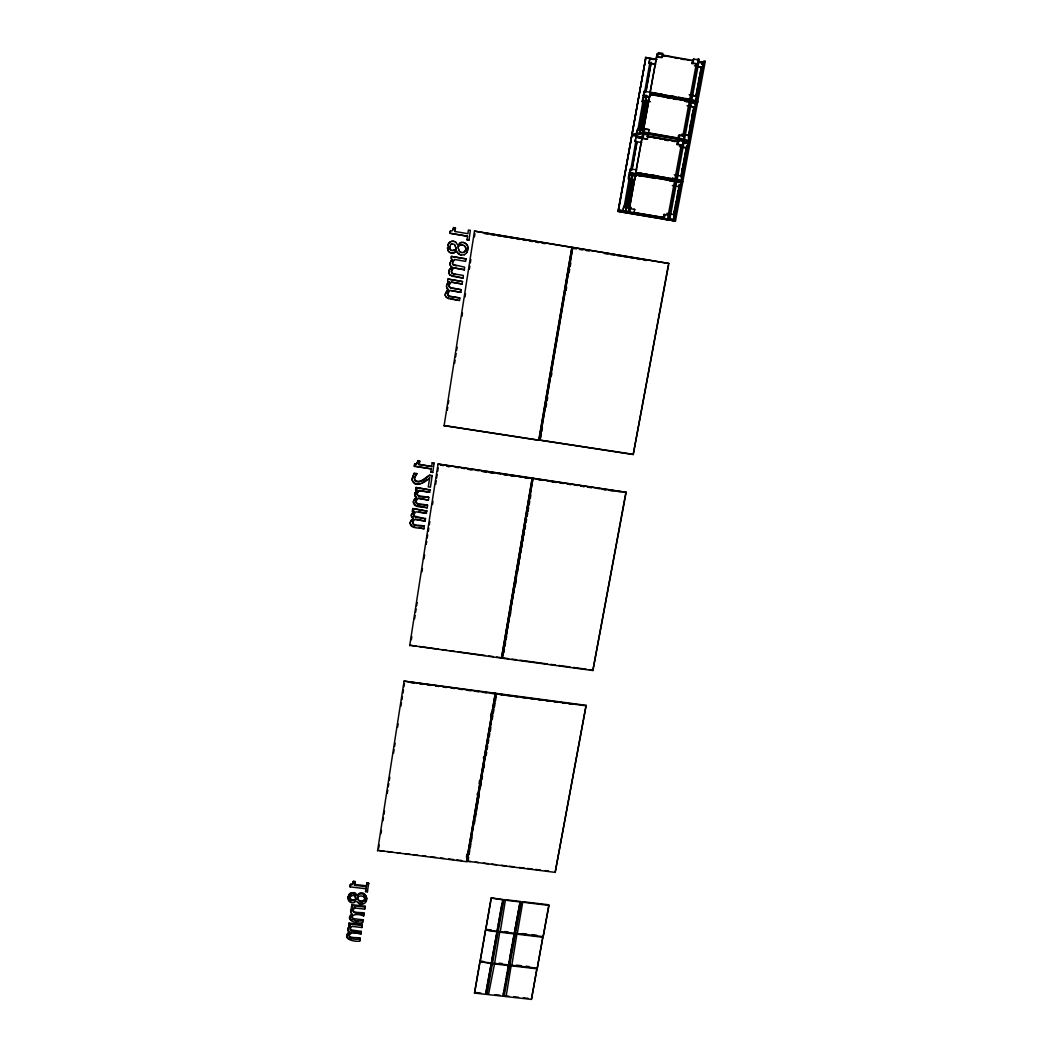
<?xml version="1.0" encoding="UTF-8"?>
<svg xmlns="http://www.w3.org/2000/svg" width="1052" height="1052" viewBox="0 0 1052 1052"><rect width="100%" height="100%" fill="white"/><g stroke="black" fill="none" stroke-linecap="round" stroke-linejoin="round"><path stroke-width="1.5" d="M411.371 516.151L411.398 514.546M414.62 493.506L414.869 496.149L416.513 497.859L413.778 500.594M377.563 850.963L404.073 681.117L495.321 693.255L466.575 861.693L377.589 850.371M446.574 286.867L446.561 285.473M450.059 264.236L450.032 262.868M368.647 883.115L368.608 883.969L366.806 883.759L366.846 882.891L368.647 883.115L367.385 891.82L365.583 891.609L365.636 890.742L367.424 890.952L367.385 891.82M353.538 908.349C350.369 913.925 361.888 911.913 363.992 913.018L363.939 913.912C360.889 914.333 348.054 913.307 354.84 907.981L364.689 909.125L364.728 908.231M365.044 906.219L365.005 907.113L351.815 905.575L351.868 904.681L365.044 906.219L364.689 909.125M354.59 884.416L354.524 885.284L366.359 886.678L366.398 885.81L354.59 884.416L355.037 881.497L353.419 881.313L352.538 883.693L350.447 884.337L350.132 886.889L366.03 888.756M351.802 917.068L353.669 918.659L362.94 919.79L362.887 920.697C346.871 922.959 349.619 910.44 363.637 915.924L363.992 913.018M363.637 915.924L363.676 915.03M349.632 933.532C346.608 939.068 357.996 936.964 360.086 938.095L360.034 939.015C344.057 941.29 346.805 928.837 360.77 934.281L360.823 933.361M350.263 927.404L350.71 929.837L361.125 931.362L361.086 932.282C358.048 932.69 345.24 931.704 352.012 926.391L361.822 927.522L362.177 924.616L349.04 923.104L348.672 926.01L350.132 926.181L350.198 925.273L348.738 925.102L348.672 926.01M361.822 927.522L361.875 926.615M362.177 924.616L362.138 925.523L348.975 924.011L349.04 923.104M351.368 914.122C344.648 920.908 357.864 924.195 362.572 922.696L362.624 921.802M348.948 938.594C345.49 937.424 346.739 932.729 349.658 931.691L349.606 932.611C340.401 938.897 355.287 942.263 359.718 941.014L359.771 940.093M348.396 896.528L348.777 895.646A5.115 4.642 -3.4 0 1 350.816 893.687C353.248 890.978 357.285 896.58 357.141 895.134L354.813 892.635L350.868 892.819A5.102 4.642 -3.4 0 0 348.843 894.765L348.159 897.527M354.84 907.981L354.905 907.087M465.918 248.601L465.484 250.955L463.196 252.467M351.013 933.111L351.066 932.203M354.524 885.284L355.037 881.497M349.593 917.633L352.433 914.227C349.527 912.965 350.474 908.915 352.972 907.758L351.5 907.587L351.565 906.706M350.132 886.889L350.382 885.205L352.473 884.548L353.419 881.313M412.542 522.016C412.095 527.486 422.378 525.237 424.298 526.053C421.734 524.724 409.951 526.736 413.212 520.556M413.725 514.283L414.028 516.427L415.658 517.282L425.521 518.781L414.015 515.98M415.737 502.133C416.263 498.28 419.34 497.057 415.79 501.436M416.934 494.361L416.96 493.243M410.201 522.265C409.386 529.353 420.142 527.499 423.969 528.788L424.298 526.053M413.436 501.278C412.634 508.366 423.391 506.525 427.23 507.814L427.559 505.091L417.683 503.579L415.816 502.277M447.705 294.415L448.402 291.956M448.967 285.21L449.335 287.196M350.382 885.205L350.447 884.337M451.177 271.85L453.491 267.813L464.34 269.746L453.491 267.813M452.702 261.816L452.57 264.091M452.465 263.487L452.518 262.737M445.285 294.823C445.39 290.799 451.926 285.224 445.351 293.916M448.836 273.112L448.744 271.219M448.744 272.258L449.086 270.035M348.225 896.646C346.884 900.341 350.658 904.299 354.34 902.524C357.285 898.355 358.285 906.561 362.585 904.155C371.672 901.656 363.755 887.099 357.207 895.147M467.93 248.272L467.088 252.243M412.174 479.344L414.107 473.163L416.776 473.571L414.475 478.252M511.864 965.052L516.966 933.768M500.331 931.401L505.447 899.802M494.532 963.75L488.641 993.956M494.65 963.106L499.818 931.651M414.383 465.997L431.346 468.89L414.396 466.378L414.672 464.077L416.513 463.722L417.486 462.288M454.819 231.466L467.93 233.702L468.39 230.033L470.375 230.362L468.955 240.093L466.983 239.764L467.43 236.174L449.94 233.268L450.256 231.216L452.636 230.559L453.596 227.574L455.45 227.942L454.898 231.532M414.396 466.378L414.672 464.077M450.006 233.347L450.256 231.216M416.776 473.571L414.462 477.858L414.896 480.606C419.893 484.512 425.481 477.937 429.584 475.451L432.214 475.846L429.545 475.07C425.455 477.542 419.866 484.117 414.869 480.212L414.462 479.133M416.776 474.084L414.12 473.558L412.266 478.108M432.188 462.788L434.147 463.459L432.188 462.788L431.714 466.509L419.104 464.642L419.603 460.921L417.881 460.658L416.921 463.748L414.685 464.445M455.003 230.27L455.45 227.942M419.104 464.642L419.603 460.921M351.5 907.587L351.868 904.681M412.371 511.298L413.923 511.535L412.371 511.298L412.713 508.576L426.731 511.048L412.713 508.576M414.922 492.901L417.171 490.429L415.606 490.206L415.948 487.484L430.018 489.956L415.948 487.484M448.244 282.751L449.243 281.923L447.639 281.66L447.955 279.056L462.499 281.555L462.117 284.014L451.242 282.12L449.283 284.566M451.426 256.412L466.023 258.91L451.426 256.412C449.112 260.054 454.99 258.384 450.94 260.962M432.175 475.451L430.452 487.181L428.295 486.866L429.663 477.437M365.583 891.609L366.07 887.888M366.359 886.678L366.846 882.891M434.108 463.077L432.753 472.44L430.833 472.164L431.307 468.508M359.718 941.014L360.086 938.095M360.77 934.281L361.125 931.362M362.572 922.696L362.94 919.79M412.778 521.739L414.777 519.517L425.166 521.069L425.495 518.334M413.975 513.981L415.921 511.824L426.376 513.337L426.704 510.615M418.012 498.477L428.44 500.055L428.769 497.333L418.88 495.808L417.013 494.506M417.223 492.901L419.169 490.732L429.663 492.27L429.979 489.548M446.705 297.65L459.527 300.596L459.829 297.979L449.664 296.256M447.757 293.666L450.006 290.378L460.815 292.311L461.118 289.708L449.664 287.433M449.506 274.493L452.163 276.229L463.038 278.083L463.34 275.479L453.136 273.744M464.34 269.746L464.642 267.155L452.741 264.46M452.768 261.922L454.727 259.502L465.642 261.383L465.944 258.792M409.688 645.665L438.04 464.037L532.246 478.081L501.515 658.131L409.688 645.244L416.119 646.125M444.089 425.81L474.491 231.098L572.012 247.365L538.913 440.223L444.049 425.587L538.913 440.223M378.681 848.175L379.18 844.94M380.955 833.644L381.455 830.423M382.967 820.731L383.48 817.509M383.98 814.274L384.493 811.053M387.267 793.3L387.78 790.065M388.28 786.843L388.793 783.608M389.293 780.387L389.792 777.152M393.593 752.943L394.092 749.721M394.605 746.486L395.105 743.264M397.63 727.116L398.143 723.894M400.917 706.142L401.43 702.907M401.93 699.685L402.443 696.45M402.942 693.229L403.442 689.994M403.955 686.772L404.455 683.537M411.319 639.774L411.819 636.526M414.606 618.721L415.119 615.486M415.619 612.251L416.132 609.003M416.631 605.768L417.144 602.533M421.957 571.775L422.47 568.527M423.995 558.822L424.587 555.022M426.205 544.357L426.691 541.215M427.191 538.059L427.677 534.916M428.295 531.299L428.808 528.051M429.321 524.817L429.834 521.476M432.503 504.473L432.99 501.37M435.659 484.341L436.159 480.803M436.672 477.871L437.159 474.373M437.685 471.388L438.171 467.943M447.245 410.346L447.744 407.098M448.257 403.863L448.77 400.615M454.609 363.334L455.108 360.1M455.621 356.852L456.121 353.617M456.634 350.369L457.147 347.134M461.959 316.336L462.472 313.101M465.01 296.888L465.51 293.653M469.323 269.338L469.836 266.09M470.336 262.855L470.849 259.607M474.399 236.924L474.912 233.675M448.323 466.733L447.363 466.036M477.266 793.787L477.148 794.786M466.444 857.183L466.996 854.014M479.068 783.622L479.607 780.439M490.627 716.175L491.179 712.98M466.786 859.484L495.321 693.255M501.515 658.131L532.246 478.081M538.782 439.973L571.578 248.916M467.522 859.576L496.057 693.36L586.109 705.34L555.167 872.384L467.233 861.193L470.494 861.588M533.009 478.187L502.264 658.223L592.868 670.518L626.15 492.336L533.009 478.187L502.264 658.223M572.367 249.048L539.558 440.091L633.212 454.543L668.888 263.473L572.643 247.43L668.888 263.473M467.298 861.785L496.057 693.36M539.689 440.341L572.814 247.496M509.812 615.499L503.224 653.91L503.237 653.2M516.624 575.878L509.878 614.513M468.074 860.615L468.64 857.38M469.192 854.145L469.784 850.082M470.297 847.688L470.862 843.757M471.414 840.587L471.953 837.431M474.465 823.44L475.004 819.995M475.557 817.075L476.135 813.748M476.635 810.855L477.108 807.423M477.7 804.635L478.213 801.019M478.765 798.402L479.317 794.615M480.856 786.278L481.369 782.649M481.921 779.414L482.473 776.179M483.867 768.105L484.42 764.87M486.129 755.573L486.682 752.338M487.129 749.103L487.668 745.999M488.194 742.896L488.733 739.793M489.259 736.702L489.798 733.599M490.285 731.403L490.863 727.405M492.323 718.897L492.862 715.768M493.401 712.638L493.94 709.508M494.466 707.089L495.019 703.249M495.571 700.632L496.084 696.989M503.869 652.319L504.434 649.084M504.986 645.849L505.539 642.614M506.104 639.366L506.656 636.131M510.273 615.078L510.838 611.843M515.559 584.32L516.124 581.072M517.597 571.828L518.136 568.711M518.662 565.595L519.201 562.465M519.741 559.348L520.28 556.232M520.819 553.102L521.345 549.986M521.871 547.605L522.423 543.752M522.818 541.425L523.357 538.282M523.909 535.731L524.448 531.97M525.027 529.261L525.527 525.671M526.066 522.515L526.618 519.359M527.157 516.203L527.696 513.06M528.091 511.443L528.643 507.537M529.195 504.973L529.735 501.173M530.313 498.49L530.839 494.808M540.741 437.816L541.293 434.581M541.859 431.346L542.411 428.111M546.027 407.058L546.58 403.823M547.145 400.575L547.697 397.34M551.314 376.287L551.866 373.052M566.068 290.47L566.62 287.235M569.119 272.665L569.684 269.417M570.237 266.182L570.789 262.947M479.883 961.673L474.518 993.075L486.248 994.377L491.718 963.566L479.883 961.673L491.849 963.027L497.386 931.901L485.485 929.994L497.517 931.349L503.119 899.881L491.139 897.961L502.619 899.486M485.551 930.639L480.067 961.699L485.485 929.994M491.218 898.579L485.669 929.981L491.139 897.961M474.518 993.075L479.949 962.343M618.05 211.439L645.902 57.4L618.05 211.439L665.166 219.421M618.379 211.491L645.757 57.465L656.921 59.385M633.659 212.451L663.851 217.58L619.681 210.255L619.431 211.662L675.476 220.986L705.274 61.292L700.093 62.462M635.724 138.627L635.066 141.481L635.934 137.417M636.315 133.591L637.551 129.449L640.721 130.014M649.715 60.201L649.031 63.173L649.689 58.623L653.121 59.543M628.399 179.261C631.41 168.044 624.849 181.917 631.608 179.813M629.306 173.356L630.595 168.859L629.306 173.356L680.999 182.259L674.016 219.303M646.888 102.662L642.22 101.834L642.864 97.31L646.572 97.704M649.281 96.915L643.127 95.837L646.717 95.811M643.127 95.837L644.481 91.077L643.548 95.245M626.966 206.889L623.836 206.363L623.034 210.794L628.912 211.741L635.566 174.395L628.754 211.623M642.22 101.834L643.39 97.139M623.981 207.691L629.675 175.842M630.174 172.988L635.921 140.784M637.604 131.382L643.245 99.769M649.82 62.923L643.942 95.877L646.217 95.127M625.335 206.679L630.187 179.511M631.805 170.437L636.933 141.783M644.218 100.953L639.011 130.093L644.192 101.952M645.862 91.8L651.122 62.331M625.48 206.692L630.332 179.511M632.16 169.254L637.078 141.757M646.007 91.748L651.096 63.304M625.743 211.202L626.545 206.718L625.861 209.493M634.317 179.813L631.187 179.287L631.844 174.763L635.526 175.303M643.679 129.422L640.103 128.936L639.761 131.776M645.205 100.9L646.401 96.14L645.205 100.9L648.361 101.465M485.603 993.864L497.136 931.467L496.149 936.148M491.718 960.963L494.493 945.459M495.045 942.355L495.597 939.252M497.149 930.849L497.662 927.706M498.227 924.577L501.87 904.194M639.655 133.459L640.471 128.857M631.187 179.287L632.344 174.75M626.242 210.584L626.413 209.624M626.69 208.059L631.726 179.918M632.449 175.829L632.739 176.868M640.037 133.394L640.221 132.421M640.786 129.225L646.244 97.902M508.958 965.631L492.428 963.645L486.958 994.456L503.382 996.283L508.944 965.526L503.382 996.283M520.53 902.037L503.829 899.973L498.227 931.441L514.836 933.361L520.503 901.945L514.836 933.361M627.86 208.217L632.988 179.537M641.759 130.579L647.23 100.019M628.189 207.205L633.159 179.392M642.101 129.488L647.204 101.018M684.102 142.546L688.179 143.282L681.275 180.786L635.684 172.909L642.443 135.261L643.482 135.077M642.982 132.25L649.978 94.062L643.14 132.21M698.475 61.555L703.249 62.423L696.174 100.834L650.083 92.602L657 54.02L662.563 54.296M642.627 135.221L635.684 172.909M657.211 53.928L650.083 92.602M629.451 213.254L630.398 208.717L629.477 208.585L634.75 209.453L633.935 213.293L629.701 212.57M643.048 138.206L643.758 134.248L648.15 135.024L647.44 138.969L642.075 138.351L647.44 138.969M681.801 138.68L644.021 132.052L633.225 134.051L632.975 135.498L643.745 133.565L644.718 128.87L649.123 129.646L648.413 133.591L644.008 132.828M657.684 56.65L658.407 52.6L662.852 53.402L662.129 57.452L656.632 57.137L662.129 57.452M681.275 180.786L636.986 172.725M651.569 94.43L651.267 95.009M696.174 100.834L651.28 93.102L651.727 92.471M503.264 994.127L503.855 990.905M504.434 987.683L505.026 984.462M506.485 976.401L507.077 973.166M507.656 969.944L509.221 961.37M509.786 958.267L512.311 944.341M512.876 941.238L513.442 938.147M514.98 929.718L515.546 926.588M516.111 923.459L518.675 909.375M519.241 906.245L519.806 903.116M514.691 933.9L509.076 964.986L492.56 963.119L498.109 931.98L514.717 934.005L509.076 964.986M537.151 968.826L509.655 965.604L504.092 996.362L531.444 999.4L537.033 968.156L531.444 999.4M543.042 937.293L515.401 933.979L509.786 965.065L537.27 968.182L542.924 936.648L537.27 968.182M664.312 218.435L665.022 214.595L663.97 214.45L663.404 217.501L664.167 218.421L668.493 219.158M676.896 144.453L677.475 141.336L678.737 140.389L678.001 144.321L676.896 144.453L682.38 145.097L678.001 144.321M691.835 63.514L692.426 60.319L693.768 59.03L693.031 63.054L691.835 63.514L697.45 63.856L693.031 63.054M663.22 219.092L663.483 217.685M683.379 139.732L678.027 138.325L678.606 135.195L684.102 135.8L680.065 135.458M679.723 135.024L678.842 138.982M672.807 177.696L672.504 180.668M686.851 101.794L687.166 98.809M667.415 219.697L681.17 145.439M682.945 135.839L696.2 64.369M668.375 219.842L668.638 218.369L667.718 218.237M697.884 60.7L698.199 59.832L693.61 59.083M668.507 219.868L698.331 59.096L699.304 59.28L669.651 220.052M674.201 211.61L674.779 208.467M675.371 205.337L675.949 202.194M677.409 194.344L678.001 191.201M678.579 188.071L679.158 184.928M681.67 171.476L682.261 168.307M690.099 126.148L690.704 122.926M692.203 114.892L692.795 111.683M698.515 80.938L699.093 77.835M673.78 214.779L679.342 184.928M680.96 176.236L686.575 146.057M688.495 135.761L693.886 106.817M695.806 96.442L701.316 66.868M673.674 216.37L679.526 184.942M681.157 176.236L686.772 146.031M688.389 137.339L694.083 106.765M696.016 96.389L701.526 66.789M673.674 218.001L679.816 185.02M680.999 182.259L680.447 183.982M681.131 177.906L687.048 146.136M688.468 138.562L694.281 107.304M688.744 140.284L695.885 102.346L695.148 104.319M695.806 99.138L701.697 67.512M702.381 63.843L702.486 64.277M674.108 217.567L674.871 214.753L666.784 213.372M688.823 138.562L689.612 135.616L681.735 134.222M703.841 61.029L674.056 220.828L663.062 219.066M517.347 933.203L522.805 901.722L548.868 904.786L543.161 936.635L515.519 933.334L521.227 902.024L548.999 905.404L543.161 936.635M586.109 705.34L555.167 872.384M592.868 670.518L625.94 492.047M633.212 454.543L668.336 264.999M453.254 229.389L453.596 227.574M467.811 249.692L466.391 253.243M366.609 898.803L365.294 901.63M450.098 262.987L451.663 259.989M446.627 285.618L446.863 284.395M414.646 493.914L417.144 490.022L415.606 490.206M411.411 514.98L413.909 511.101M413.449 501.699L414.37 499.213L416.5 497.438L414.593 494.664M410.214 522.712L411.148 520.214L413.265 518.452L411.621 516.769M451.4 270.193L451.926 273.323M449.033 285.355L449.73 283.619M416.987 493.651L419.143 490.324L429.663 492.27M351.841 916.463L352.459 915.174M350.303 895.791C348.317 899.486 353.959 901.327 356.089 898.697L354.918 895.581A2.551 2.314 -3.3 0 0 353.788 894.66M465.878 249.39L464.471 251.901M447.902 245.221L448.349 244.143A5.747 5.641 81.6 0 1 450.624 241.789M446.916 284.54L447.402 283.461M411.687 513.981L413.923 511.535M449.151 270.167L451.939 267.129M414.435 512.797L413.791 515.98M410.543 521.621L413.265 518.452M514.375 932.677L520.24 901.525M514.191 933.492L508.524 964.789M447.468 283.606L448.178 282.607M357.154 896.028C359.613 892.149 366.74 893.713 366.648 898.526M352.131 907.574L350.697 909.941L350.934 911.887M449.809 269.128L450.756 268.181M453.28 261.12L454.727 259.502M451.952 269.522L453.557 267.931M466.312 253.137L464.419 254.65M458.409 248.417L457.922 246.523L460.026 245.221M457.988 246.615L458.948 245.773M455.174 249.995L456.2 249.166L455.832 247.536M350.198 925.273L347.87 928.324L348.699 931.046M350.132 926.181C347.647 927.325 346.7 931.362 349.606 932.611M429.703 477.832C425.915 481.947 414.606 488.891 412.252 480.054M427.125 479.396L422.26 482.697M503.093 995.731L508.445 965.105M455.555 251.98L452.978 253.216L449.677 252.362M497.228 930.836L502.83 899.486M505.407 899.684L520.253 901.459M452.005 250.507L456.279 249.271L455.043 245.366A2.867 2.814 81.4 0 0 452.939 243.932L450.624 244.406L449.546 248.18M450.69 244.498L451.716 243.959M350.96 895.002L351.881 894.542M697.082 59.596L698.331 59.096M702.341 62.41L705.274 61.292M464.497 254.755L460.986 255.136L458.212 253.769M702.762 64.435L701.934 64.172M701.382 67.157L696.477 66.381M702.092 67.275L694.412 65.75M491.468 962.33L485.866 993.653M460 242.683L463.117 242.394M461.565 242.355L457.594 244.919L455.95 242.341M696.082 96.048L691.033 95.232M696.792 96.179L689.139 94.693M691.756 102.701L697.686 101.965M695.162 103.635L695.24 103.819M695.346 104.266L694.596 104.043M420.471 483.565L415.461 483.696L412.542 481.053M694.044 106.988L689.007 106.186M694.754 107.12L687.101 105.647M459.934 245.129L461.21 244.971M637.551 129.449L636.855 132.328M644.718 128.87L643.732 129.067L649.123 129.646M631.91 135.366L643.351 137.312M361.599 903.431L362.638 903.26M451.505 241.329L453.649 241.316M452.584 241.25L450.558 241.71A5.747 5.628 81.6 0 0 448.283 244.051L447.876 250.008M453.136 250.586L454.175 250.442M683.024 140.771L684.194 140.613L681.893 140.626L690.217 142.007M682.958 141.178L678.579 140.416M682.932 142.467L690.191 142.165M688.179 143.282L682.827 142.533M686.364 147.832L682.958 147.293M687.074 147.964L679.447 146.557M681.893 176.171L674.306 174.816M461.657 252.467L463.288 252.572M675.713 181.391L681.394 181.483M675.686 181.549L681.446 181.865M679.908 186.861L672.32 185.52M461.131 244.879L462.499 245.037M676.554 181.72L677.449 181.641L676.725 181.667M476.069 992.562L480.948 993.101M495.005 994.666L499.766 995.192M508.958 996.218L505.644 995.876L506.13 996.375L511.206 965.368M513.757 996.757L518.544 997.283M523.344 997.822L528.13 998.348M479.988 961.028L483.262 961.396M499.042 963.185L502.238 963.553M516.282 965.144L521.095 965.697M525.908 966.236L529.13 966.604M485.603 929.337L491.337 930.007M504.75 931.559L507.958 931.927M522.068 933.558L526.907 934.123M531.747 934.689L536.586 935.241M355.418 920.96L358.298 921.302M353.63 932.532L356.51 932.874M353.367 882.168L354.984 882.365M379.207 850.568L384.059 851.16M387.281 851.541L392.133 852.133M396.985 852.712L400.22 853.106M405.073 853.685L409.925 854.277M413.16 854.671L418.012 855.25M422.865 855.841L426.086 856.223M430.939 856.815L435.791 857.393M440.643 857.985L443.878 858.379M448.731 858.958L453.583 859.55M456.818 859.931L461.67 860.523M475.373 862.167L478.621 862.561M483.499 863.153L488.378 863.745M491.626 864.139L496.505 864.718M501.383 865.309L506.262 865.901M509.51 866.296L514.389 866.874M519.267 867.466L524.146 868.058M527.394 868.452L532.273 869.044M535.521 869.425L540.399 870.017M545.278 870.609L548.526 871.003M676.331 181.444L675.949 181.628M623.836 206.363L623.152 209.111M495.4 693.715L404.073 681.117M496.149 693.82L586.28 705.813M411.122 682.787L414.33 683.208M419.827 683.945L422.97 684.365M427.151 684.918L430.86 685.404M435.594 686.036L438.737 686.456M443.168 687.048L446.627 687.508M451.19 688.113L454.503 688.547M459.198 689.178L462.407 689.599M467.206 690.243L470.941 690.743M475.228 691.309L478.778 691.782M483.236 692.374L486.616 692.821M491.245 693.439L494.401 693.557M506.341 695.451L511.114 695.937M514.402 696.516L517.61 696.95M522.042 697.542L525.671 698.015M530.142 698.62L533.719 699.093M538.243 699.698L541.767 700.159M546.356 700.777L549.828 701.237M554.457 701.855L557.876 702.302M562.557 702.933L565.805 703.354M569.04 703.788L572.367 704.235M499.595 694.254L504.053 694.846M499.621 694.412L502.593 694.807M419.34 646.559L438.658 649.176M441.866 649.61L446.705 650.267M449.914 650.701L454.753 651.359M457.962 651.793L485.327 655.514M488.549 655.948L493.375 656.606M496.597 657.04L501.423 657.697M503.79 658.013L508.642 658.67M511.864 659.117L516.716 659.775M519.951 660.209L547.434 663.943M550.669 664.377L555.509 665.035M558.743 665.482L570.066 667.007M573.301 667.455L586.227 669.203M589.462 669.637L592.697 670.085M633.817 209.322L634.75 209.453M668.296 215.173L669.361 215.331L663.97 214.45M419.353 527.67L423.969 528.788M418.88 511.824L426.376 513.337M419.63 461.289L417.881 460.658M532.365 478.358L438.04 464.037M533.14 478.463L626.15 492.336M455.503 467.246L458.633 467.706M461.775 468.179L464.905 468.64M468.035 469.113L472.743 469.81M475.872 470.283L479.015 470.744M482.145 471.217L486.852 471.914M493.993 472.979L490.811 472.677M497.241 473.466L500.476 473.952M503.724 474.426L506.959 474.912M510.207 475.399L515.072 476.122M518.307 476.609L521.542 477.082M524.79 477.569L528.025 478.055M543.148 480.304L542.188 480.251M547.198 480.909L556.85 482.342M560.058 482.829L563.28 483.302M568.106 484.025L571.315 484.499M574.537 484.985L577.758 485.459M580.967 485.945L584.294 486.603L581.085 486.129M588.147 487.01L591.342 487.484M596.142 488.207L599.338 488.68M602.533 489.154L605.728 489.627M608.924 490.1L613.724 490.824M616.919 491.297L620.115 491.771M446.824 466.128L450.072 466.615M467.956 469.271L471.217 469.757M482.197 471.401L485.84 471.94M489.088 472.427L492.336 472.9M503.711 474.597L507.025 475.096M510.22 475.57L513.521 476.056M524.843 477.753L528.104 478.239M538.466 479.778L541.675 480.251M552.116 481.816L556.1 482.408M560.164 483.013L563.385 483.486M567.317 484.078L570.526 484.551M588.173 487.181L591.461 487.681M602.599 489.338L605.847 489.824M609.016 490.298L612.251 490.771M419.09 464.261L431.714 466.509M541.175 440.341L632.988 454.28M663.115 219L675.476 220.986M451.242 290.628L460.815 292.311M449.967 298.899L457.87 300.175M462.499 281.555L447.955 279.056M449.178 281.791L447.639 281.66M451.242 282.12L462.117 284.014M474.557 231.151L572.012 247.365M484.735 233.649L487.931 234.175M491.126 234.714L494.308 235.24M497.504 235.766L500.699 236.305M503.684 236.766L506.985 237.344M510.075 237.818L513.271 238.357M516.466 238.883L519.662 239.409M522.857 239.948L526.039 240.474M529.235 241.013L532.43 241.539M535.626 242.065L538.821 242.604M542.017 243.13L545.212 243.656M573.301 248.377L576.496 248.903M579.705 249.442L582.9 249.968M586.096 250.507L589.304 251.034M604.782 253.611L608.017 254.15M611.041 254.61L614.46 255.215M617.485 255.675L620.917 256.293M623.928 256.754L627.163 257.293M630.385 257.819L633.606 258.358M636.828 258.897L640.05 259.436M643.272 259.962L646.507 260.501M449.94 233.268L467.522 236.253M349.922 938.91L351.144 939.107M626.216 206.679L631.305 207.52M619.681 210.255L622.81 210.781M668.875 218.435L674.332 219.355M631.542 179.287L634.711 179.826M628.741 179.261L631.884 179.8M415.251 519.175L425.166 521.069M630.253 168.872L636.894 169.951M652.293 175.053L655.527 175.605M676.554 179.234L679.789 179.8M638.88 172.988L660.788 176.775M663.917 177.315L667.047 177.854M670.177 178.393L673.306 178.932M676.436 179.471L679.566 180.01M638.551 173.001L673.135 178.945M676.055 179.471L679.184 180.01M631.66 172.962L634.79 173.501M669.256 179.445L672.399 179.984M681.354 181.641L682.801 181.72M629.385 172.87L634.409 173.685M668.98 179.642L672.123 180.181M636.631 174.711L680.381 182.246M638.433 175.474L655.646 178.432M669.348 180.852L672.846 181.404M675.594 181.93L679.105 182.483M638.814 175.789L642.049 176.341M631.844 174.763L636.605 175.579M629.043 174.79L636.513 176.065M418.499 498.161L428.44 500.055M649.557 133.341L678.474 138.417M683.537 139.364L689.06 140.337M643.745 133.565L683.09 140.468M647.256 136.102L678.737 141.625M648.282 136.471L676.541 141.428M646.954 136.642L650.11 137.194M653.253 137.733L656.395 138.285M659.538 138.838L662.681 139.39M665.456 139.995L668.98 140.495M672.123 141.047L675.266 141.599M682.735 143.019L686.272 143.532M664.627 139.995L667.757 140.547M635.71 136.984L642.548 138.009M637.525 137.694L640.681 138.246M635.066 141.481L641.733 142.533M685.246 134.985L689.362 135.642M640.103 128.936L644.823 129.764M644.113 91.208L662.799 94.456M672.281 96.153L675.45 96.718M678.619 97.284L681.775 97.849M684.944 98.415L688.1 98.98M654.528 93.155L657.697 93.72M660.853 94.285L675.068 96.823M678.224 97.389L687.706 99.085M696.279 101.544L697.713 101.807M649.807 94.115L695.885 102.346M651.004 94.627L695.227 102.517M667.086 97.836L670.242 98.401M673.412 98.967L676.567 99.532M690.796 102.07L693.965 102.636M684.707 101.242L695.74 103.214M643.219 95.351L646.388 95.916M643.653 95.666L650.018 96.797M645.77 96.823L649.321 97.284M645.573 100.782L650.399 101.636M642.575 101.715L645.757 102.281M649.4 63.002L655.79 64.146M649.031 63.173L655.304 64.303M661.682 54.875L693.071 60.464M662.865 55.467L672.399 57.203M675.568 57.781L678.75 58.36M681.92 58.925L689.862 60.372M697.805 61.818L702.565 62.673L702.092 64.422M663.141 55.809L666.324 56.387M674.279 57.834L677.449 58.412M680.631 58.991L683.813 59.569M698.12 62.16L701.303 62.739M645.376 57.65L656.619 59.517M649.689 58.623L654.462 59.491M414.764 526.999L411.595 525.882L410.148 523.12M456.331 265.893L453.149 264.854M455.043 274.243L451.86 273.191M359.061 903.037L360.507 903.392M463.025 242.302L466.233 243.906M450.572 252.822L454.28 252.743L456.607 250.836L457.41 252.611M460.592 252.178L461.736 252.572M453.583 241.237L454.99 241.723M461.065 255.241L457.331 252.506M462.42 244.945L464.063 245.563M450.848 250.087L452.071 250.6M448.678 298.768L445.588 296.296M351.039 901.801L348.948 900.302L348.133 897.698M464.261 242.696L465.313 243.209M351.762 920.276L349.961 918.791M450.164 275.137L463.038 278.083M459.829 251.678L460.684 252.27M454.911 241.631L456.016 242.433M463.985 245.471L464.695 246.023M413.278 518.899L411.358 515.704M447.429 288.866L448.533 289.852M450.9 266.287L452.018 267.247M448.915 251.717L449.743 252.467M363.663 895.844C368.529 901.064 356.681 903.721 357.601 896.514M468.955 240.093L466.983 239.764M449.967 249.258L450.913 250.179M447.994 295.336L449.73 296.414L459.829 297.979M448.454 295.875L447.744 294.849M464.616 245.931L466.01 248.693M466.141 243.814L466.97 244.774M448.283 250.889L448.98 251.822M459.224 250.863L459.908 251.783M446.101 297.177L445.312 295.52M449.572 274.625L448.77 272.981M446.784 287.867L447.481 289.011M450.256 265.275L450.966 266.406M466.891 244.682L467.548 245.839M461.118 289.708L451.006 288.13L448.915 285.96M447.81 249.916L448.349 250.981M454.964 245.274L455.411 246.181M458.685 249.6L459.303 250.968M450.032 249.35L449.48 246.655M465.563 247.154L465.826 247.851M467.456 245.734L467.89 247.036M458.33 248.325L458.764 249.705M446.521 286.709L446.85 288.011M449.98 264.118L450.322 265.393M416.921 493.94C417.815 498.543 426.612 496.465 428.769 497.333M415.724 501.712C416.592 506.314 425.429 504.25 427.559 505.091M447.639 294.258L447.81 295.007M483.499 757.151L483.433 758.111M349.606 917.476L349.698 918.159M413.37 502.133L415.645 505.394L427.23 507.814M445.22 294.665L445.377 295.678M432.753 472.44L430.833 472.164M467.798 246.944L468.022 248.364M412.16 478.949L412.266 480.448M447.455 247.641L447.534 248.824M364.847 898.855C364.571 904.207 356.904 902.182 357.548 897.382C359.495 895.12 364.426 895.515 364.847 898.855M350.237 896.672C348.251 900.367 353.906 902.208 356.036 899.578L354.853 896.449A2.551 2.314 -3.3 0 0 352.933 895.357L350.237 896.672M443.326 465.431L440.223 464.971L443.339 465.523"/></g></svg>
